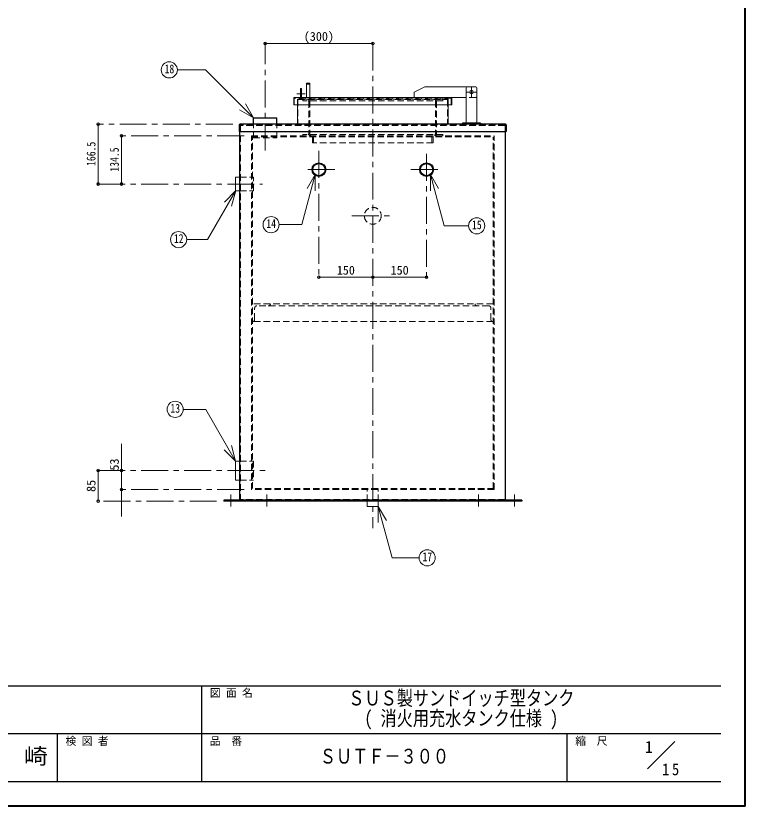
# Model space of a CAD drawing. Units: millimetres at full size, sheet at 1:15. Extents: x -3184 to 2891, y -2037 to 2178.
# Drawn here: x 859 to 2891, y -2037 to 165 of the extents above; entities that cross this region are included whole.
import ezdxf
from ezdxf.enums import TextEntityAlignment as Align

# ---------------------------------------------------------------- set-up
doc = ezdxf.new("R2010")
doc.units = ezdxf.units.MM
doc.header["$LTSCALE"] = 15
doc.header["$PDMODE"] = 32
doc.header["$PDSIZE"] = 7.5
doc.linetypes.add('CHAIN1', pattern=[8, 5, -1, 1, -1])
doc.linetypes.add('DASHED1', pattern=[1.8, 1.2, -0.6])
doc.layers.add('0-0', color=4, linetype='Continuous', lineweight=9)
doc.styles.add('ＭＳ ゴシック', font='')
doc.styles.get('ＭＳ ゴシック').set_extended_font_data('MS Gothic')

msp = doc.modelspace()

# ---------------------------------------------------------------- linework, layer by layer
at = {"layer": '0-0', "color": 1, "lineweight": 40}
for q in [(2890.8, 2177.87), (-3184.2, -2037.13)]:
    msp.add_line((2890.8, -2037.13), q, dxfattribs=at)
at = {"layer": '0-0'}
for p, q in [((1553.3, 87.87), (1853.3, 87.87)), ((1651.8, -37.13), (1654.8, -37.13)), ((1651.8, -37.13), (1651.8, -62.63)), ((1654.8, -37.13), (1654.8, -62.63)), ((1668.3, -22.63), (1668.3, -62.63)), ((1678.3, -22.63), (1668.3, -22.63)), ((1678.3, -22.63), (1678.3, -62.63)), ((1968.3, -47.63), (1998.3, -32.63)), ((2116.3, -32.63), (1998.3, -32.63)), ((1968.3, -47.63), (1968.3, -62.63)), ((2113.3, -62.63), (2071.8, -62.63)), ((1088.3, -137.13), (1088.3, -303.63)), ((1153.3, -169.13), (1153.3, -303.63)), ((1853.3, -563.63), (1703.3, -563.63)), ((2003.3, -563.63), (1853.3, -563.63)), ((1153.3, -1027.13), (1153.3, -1230.13)), ((1088.3, -1102.13), (1088.3, -1187.13))]:
    msp.add_line(p, q, dxfattribs=at)
at = {"layer": '0-0', "linetype": 'CHAIN1'}
for p, q in [((1553.3, -210.13), (1553.3, 87.87)), ((1853.3, 87.87), (1853.3, -1262.13)), ((2128.3, -32.63), (2128.3, -62.63)), ((1664.8, -52.13), (1641.8, -52.13)), ((2143.3, -47.63), (2113.3, -47.63)), ((1463.3, -137.13), (1088.3, -137.13)), ((1495.3, -169.13), (1153.3, -169.13)), ((1703.3, -211.13), (1703.3, -563.63)), ((2003.3, -219.63), (2003.3, -563.63)), ((1747.3, -263.63), (1659.3, -263.63)), ((1959.3, -263.63), (2047.3, -263.63)), ((1088.3, -303.63), (1546.3, -303.63)), ((1794.8, -392.13), (1911.8, -392.13)), ((1088.3, -1102.13), (1556.3, -1102.13)), ((1495.3, -1155.13), (1153.3, -1155.13)), ((1418.3, -1187.13), (1088.3, -1187.13)), ((1458.3, -1169.13), (1458.3, -1202.13)), ((1558.3, -1169.13), (1558.3, -1202.13)), ((2148.3, -1169.13), (2148.3, -1202.13)), ((2248.3, -1169.13), (2248.3, -1202.13))]:
    msp.add_line(p, q, dxfattribs=at)
at = {"layer": '0-0', "linetype": 'DASHED1'}
for p, q in [((1678.3, -25.63), (1668.3, -25.63)), ((1634.8, -64.88), (1634.8, -82.63)), ((2071.05, -64.13), (1635.55, -64.13)), ((1648.3, -67.13), (1648.3, -64.13)), ((1650.3, -62.63), (1650.3, -64.13)), ((1654.8, -46.13), (1651.8, -46.13)), ((1654.8, -58.13), (1651.8, -58.13)), ((1651.8, -62.63), (1651.8, -67.13)), ((1654.8, -62.63), (1654.8, -67.13)), ((1656.3, -62.63), (1656.3, -64.13)), ((1658.3, -67.13), (1658.3, -64.13)), ((2048.3, -67.13), (2048.3, -64.13)), ((2058.3, -67.13), (2058.3, -64.13)), ((2071.8, -64.88), (2071.8, -82.63)), ((2140.3, -62.63), (2113.3, -62.63)), ((1643.3, -68.63), (1643.3, -82.63)), ((2061.05, -67.13), (1644.8, -67.13)), ((1644.8, -69.38), (1644.8, -137.13)), ((1645.55, -68.63), (2061.05, -68.63)), ((1658.3, -68.63), (1658.3, -71.63)), ((2048.3, -71.63), (1658.3, -71.63)), ((1663.3, -67.13), (1663.3, -68.63)), ((1675.3, -73.13), (1675.3, -164.63)), ((1678.3, -71.63), (1678.3, -166.13)), ((2028.3, -71.63), (2028.3, -166.13)), ((2031.3, -73.13), (2031.3, -164.63)), ((2043.3, -67.13), (2043.3, -68.63)), ((2048.3, -68.63), (2048.3, -71.63)), ((2061.8, -69.38), (2061.8, -137.13)), ((2063.3, -68.63), (2063.3, -82.63)), ((1663.8, -137.13), (1663.8, -139.13)), ((2042.8, -137.13), (2042.8, -139.13)), ((1658.3, -166.13), (1658.3, -169.13)), ((2048.3, -166.13), (1658.3, -166.13)), ((1680.3, -169.13), (1680.3, -166.13)), ((1685.3, -173.63), (1685.3, -189.13)), ((1688.3, -172.13), (1688.3, -189.13)), ((2018.3, -172.13), (2018.3, -189.13)), ((2021.3, -173.63), (2021.3, -189.13)), ((2026.3, -169.13), (2026.3, -166.13)), ((2048.3, -166.13), (2048.3, -169.13)), ((2021.3, -189.13), (1685.3, -189.13)), ((1483.3, -284.63), (1521.3, -284.63)), ((1521.3, -322.63), (1521.3, -284.63)), ((1483.3, -322.63), (1521.3, -322.63)), ((2188.3, -637.13), (1518.3, -637.13)), ((1524.3, -681.13), (1524.3, -649.13)), ((2176.3, -643.13), (1530.3, -643.13)), ((2182.3, -681.13), (2182.3, -649.13)), ((2188.3, -687.13), (1518.3, -687.13)), ((1483.3, -1075.63), (1521.3, -1075.63)), ((1521.3, -1075.63), (1521.3, -1128.63)), ((1483.3, -1128.63), (1521.3, -1128.63)), ((1837.8, -1187.13), (1837.8, -1152.13)), ((1868.8, -1187.13), (1868.8, -1152.13)), ((1451.3, -1184.13), (1451.3, -1187.13)), ((1465.3, -1184.13), (1465.3, -1187.13)), ((2241.3, -1184.13), (2241.3, -1187.13)), ((2255.3, -1184.13), (2255.3, -1187.13))]:
    msp.add_line(p, q, dxfattribs=at)
at = {"layer": '0-0', "color": 7, "lineweight": 18}
for p, q in [((2113.3, -35.63), (2113.3, -134.13)), ((2116.3, -32.63), (2140.3, -32.63)), ((2143.3, -35.63), (2143.3, -134.13)), ((1633.3, -64.13), (1633.3, -82.63)), ((2071.8, -62.63), (1634.8, -62.63)), ((2073.3, -64.13), (2073.3, -82.63)), ((1520.84, -119.18), (1498.34, -80.21)), ((2073.3, -82.63), (1633.3, -82.63)), ((1643.3, -82.63), (1643.3, -137.13)), ((2063.3, -82.63), (2063.3, -137.13)), ((1520.84, -119.18), (1481.86, -96.68)), ((1471.3, -322.63), (1471.3, -284.63)), ((1471.3, -284.63), (1483.3, -284.63)), ((1692.74, -277.38), (1655.35, -416.91)), ((1692.74, -277.38), (1670.24, -316.35)), ((1692.74, -277.38), (1692.74, -322.38)), ((2013.86, -277.38), (2013.86, -322.38)), ((2013.86, -277.38), (2036.36, -316.35)), ((2013.86, -277.38), (2052.1, -420.08)), ((1471.83, -321.97), (1393, -458.52)), ((1471.83, -321.97), (1440.01, -353.79)), ((1471.83, -321.97), (1460.19, -365.44)), ((1471.3, -322.63), (1483.3, -322.63)), ((1655.35, -416.91), (1592.55, -416.91)), ((2120.42, -420.08), (2052.1, -420.08)), ((1334.92, -458.52), (1393, -458.52)), ((1325.33, -931.45), (1388.08, -931.45)), ((1471.38, -1075.72), (1388.08, -931.45)), ((1471.38, -1075.72), (1459.74, -1032.26)), ((1471.38, -1075.72), (1439.56, -1043.9)), ((1471.3, -1075.63), (1471.3, -1128.63)), ((1483.3, -1075.63), (1471.3, -1075.63)), ((1483.3, -1128.63), (1471.3, -1128.63)), ((1837.8, -1187.13), (1837.8, -1202.13)), ((1868.8, -1187.13), (1868.8, -1202.13)), ((1868.8, -1202.13), (1837.8, -1202.13)), ((1868.69, -1201.95), (1891.19, -1240.92)), ((1868.69, -1201.95), (1868.69, -1246.95)), ((2618.97, -1932.89), (2694.73, -1857.13))]:
    msp.add_line(p, q, dxfattribs=at)
at = {"layer": '0-0', "color": 5, "lineweight": 25}
for p, q in [((1520.8, -119.13), (1585.8, -119.13)), ((1520.8, -137.13), (1520.8, -119.13)), ((1585.8, -137.13), (1585.8, -119.13)), ((1481.3, -139.13), (1481.3, -157.13)), ((2223.3, -137.13), (1483.3, -137.13)), ((2103.3, -134.13), (2103.3, -137.13)), ((2153.3, -134.13), (2103.3, -134.13)), ((2153.3, -134.13), (2153.3, -137.13)), ((2225.3, -139.13), (2225.3, -157.13)), ((1481.3, -157.13), (2225.3, -157.13)), ((1483.3, -1182.63), (1483.3, -157.13)), ((2223.3, -1182.63), (2223.3, -157.13)), ((1438.3, -1184.13), (1438.3, -1187.13)), ((2268.3, -1184.13), (1438.3, -1184.13)), ((2268.3, -1187.13), (1438.3, -1187.13)), ((2268.3, -1184.13), (2268.3, -1187.13))]:
    msp.add_line(p, q, dxfattribs=at)
at = {"layer": '0-0', "color": 7, "linetype": 'DASHED1', "lineweight": 18}
for p, q in [((1483.3, -140.13), (1483.3, -157.13)), ((2222.3, -139.13), (1484.3, -139.13)), ((1484.8, -141.38), (1484.8, -1181.88)), ((2221.05, -140.63), (1485.55, -140.63)), ((1503.3, -139.13), (1503.3, -140.63)), ((1520.8, -175.13), (1520.8, -137.13)), ((1585.8, -175.13), (1585.8, -137.13)), ((2203.3, -139.13), (2203.3, -140.63)), ((2221.8, -141.38), (2221.8, -1181.88)), ((2223.3, -140.13), (2223.3, -157.13)), ((1515.3, -172.13), (2191.3, -172.13)), ((1518.3, -1152.13), (1518.3, -172.13)), ((1520.8, -175.13), (1585.8, -175.13)), ((2188.3, -1152.13), (2188.3, -172.13)), ((2191.3, -1155.13), (2191.3, -169.13)), ((2191.3, -1152.13), (1515.3, -1152.13)), ((2191.3, -1155.13), (1515.3, -1155.13)), ((2221.05, -1182.63), (1485.55, -1182.63)), ((1503.3, -1182.63), (1503.3, -1184.13)), ((1551.3, -1184.13), (1551.3, -1187.13)), ((1565.3, -1184.13), (1565.3, -1187.13)), ((2141.3, -1184.13), (2141.3, -1187.13)), ((2155.3, -1184.13), (2155.3, -1187.13)), ((2203.3, -1182.63), (2203.3, -1184.13))]:
    msp.add_line(p, q, dxfattribs=at)
at = {"layer": '0-0', "color": 6, "lineweight": 25}
for p, q in [((-3116.7, -1701.77), (2823.3, -1701.77)), ((1376.87, -1969.63), (1376.87, -1701.77)), ((2823.3, -1835.7), (-230.27, -1835.7)), ((975.08, -1969.63), (975.08, -1835.7)), ((2394.73, -1969.63), (2394.73, -1835.7)), ((2823.3, -1969.63), (-3116.7, -1969.63))]:
    msp.add_line(p, q, dxfattribs=at)
at = {"layer": '0-0', "color": 7, "lineweight": 18}
for points in [[(1520.84, -119.18), (1387.42, 14.24), (1308.98, 14.24)], [(1868.69, -1201.95), (1907.06, -1345.15), (1982.51, -1345.15)]]:
    msp.add_lwpolyline(points, dxfattribs=at)
at = {"layer": '0-0', "color": 7, "linetype": 'DASHED1', "lineweight": 18}
msp.add_lwpolyline([(1515.3, -1155.13), (1515.3, -169.13), (2191.3, -169.13)], dxfattribs=at)
at = {"layer": '0-0', "color": 7, "lineweight": 18}
for centre, radius in [((1286.48, 14.24), 22.5), ((2128.3, -47.63), 5), ((1570.05, -416.91), 22.5), ((2142.92, -420.08), 22.5), ((1312.42, -458.52), 22.5), ((1302.83, -931.45), 22.5), ((2005.01, -1345.15), 22.5)]:
    msp.add_circle(centre, radius, dxfattribs=at)
at = {"layer": '0-0', "color": 5, "lineweight": 25}
for centre, radius in [((1703.3, -263.63), 19), ((1703.3, -263.63), 17), ((2003.3, -263.63), 19), ((2003.3, -263.63), 17)]:
    msp.add_circle(centre, radius, dxfattribs=at)
at = {"layer": '0-0', "linetype": 'DASHED1'}
msp.add_circle((1853.3, -392.13), 23.5, dxfattribs=at)
at = {"layer": '0-0', "color": 7, "lineweight": 18}
for centre, radius, start, end in [((2116.3, -35.63), 3, 90, 180), ((2140.3, -35.63), 3, 0, 90), ((1634.8, -64.13), 1.5, 90, 180), ((2071.8, -64.13), 1.5, 0, 90)]:
    msp.add_arc(centre, radius, start, end, dxfattribs=at)
at = {"layer": '0-0', "linetype": 'DASHED1'}
for centre, radius, start, end in [((1635.55, -64.88), 0.75, 90, 180), ((2071.05, -64.88), 0.75, 0, 90), ((2140.3, -59.63), 3, 270, 0), ((1644.8, -68.63), 1.5, 90, 180), ((1645.55, -69.38), 0.75, 90, 180), ((1673.8, -73.13), 1.5, 0, 90), ((1675.3, -71.63), 3, 0, 90), ((2031.3, -71.63), 3, 90, 180), ((2032.8, -73.13), 1.5, 90, 180), ((2061.05, -69.38), 0.75, 0, 90), ((2061.8, -68.63), 1.5, 0, 90), ((1673.8, -164.63), 1.5, 270, 0), ((1675.3, -166.13), 3, 270, 0), ((1683.8, -173.63), 1.5, 0, 90), ((1685.3, -172.13), 3, 0, 90), ((2021.3, -172.13), 3, 90, 180), ((2022.8, -173.63), 1.5, 90, 180), ((2031.3, -166.13), 3, 180, 270), ((2032.8, -164.63), 1.5, 180, 270), ((1562.3, -637.13), 6, 270, 0), ((2144.3, -637.13), 6, 180, 270), ((1530.3, -649.13), 6, 90, 180), ((2176.3, -649.13), 6, 0, 90), ((1518.3, -681.13), 6, 270, 0), ((2188.3, -681.13), 6, 180, 270)]:
    msp.add_arc(centre, radius, start, end, dxfattribs=at)
at = {"layer": '0-0', "color": 5, "lineweight": 25}
for centre, radius, start, end in [((1483.3, -139.13), 2, 90, 180), ((2223.3, -139.13), 2, 0, 90), ((1484.8, -1182.63), 1.5, 180, 270), ((2221.8, -1182.63), 1.5, 270, 0)]:
    msp.add_arc(centre, radius, start, end, dxfattribs=at)
at = {"layer": '0-0', "color": 7, "linetype": 'DASHED1', "lineweight": 18}
for centre, radius, start, end in [((1484.8, -140.63), 1.5, 90, 180), ((1484.3, -140.13), 1, 90, 180), ((1485.55, -141.38), 0.75, 90, 180), ((2221.05, -141.38), 0.75, 0, 90), ((2221.8, -140.63), 1.5, 0, 90), ((2222.3, -140.13), 1, 0, 90), ((1485.55, -1181.88), 0.75, 180, 270), ((2221.05, -1181.88), 0.75, 270, 0)]:
    msp.add_arc(centre, radius, start, end, dxfattribs=at)
at = {"layer": '0-0', "color": 1}
for p in [(1553.3, 87.87), (1853.3, 87.87), (1088.3, -137.13), (1153.3, -169.13), (1088.3, -303.63), (1153.3, -303.63), (1703.3, -563.63), (1853.3, -563.63), (2003.3, -563.63), (1088.3, -1102.13), (1153.3, -1102.13), (1153.3, -1155.13), (1088.3, -1187.13)]:
    msp.add_point(p, dxfattribs=at)

# ---------------------------------------------------------------- texts
at = {"layer": '0-0', "color": 7, "style": 'ＭＳ ゴシック'}
for s, height, p in [('(300)', 24.74, (1661.11, 87.87)), ('150', 24.74, (1752.99, -563.63)), ('150', 24.74, (1902.99, -563.63)), ('図 面 名', 21.99, (1399.37, -1739.27)), ('検 図 者', 21.99, (997.58, -1873.2)), ('品\u3000番', 21.99, (1399.37, -1873.2)), ('縮\u3000尺', 21.99, (2417.23, -1873.2)), ('1', 32.99, (2611.35, -1898.42))]:
    msp.add_text(s, height=height, dxfattribs=at).set_placement(p, align=Align.BOTTOM_LEFT)
for s, height, width, p in [('18', 24.74, 0.8, (1273.36, -2.64)), ('14', 24.74, 0.8, (1556.92, -433.78)), ('15', 24.74, 0.8, (2129.8, -436.96)), ('12', 24.74, 0.8, (1299.3, -475.39)), ('13', 24.74, 0.8, (1289.7, -948.32)), ('17', 24.74, 0.8, (1991.88, -1362.02)), ('ＳＵＳ製サンドイッチ型タンク', 41.24, 0.8, (1785.08, -1768.74)), ('( 消火用充水タンク仕様 )', 41.24, 0.8, (1830.08, -1824.99)), ('千\u3000崎', 43.99, 1.1, (750.08, -1932.67)), ('ＳＵＴＦ－３００', 41.24, 0.8, (1705.8, -1930.79))]:
    msp.add_text(s, height=height, dxfattribs=dict(at, width=width)).set_placement(p, align=Align.BOTTOM_LEFT)
at = {"layer": '0-0', "color": 7, "style": 'ＭＳ ゴシック', "width": 0.8}
for s, p in [('166.5', (1088.3, -253.19)), ('134.5', (1153.3, -269.19))]:
    msp.add_text(s, height=24.74, rotation=90, dxfattribs=at).set_placement(p, align=Align.BOTTOM_LEFT)
at = {"layer": '0-0', "color": 7, "style": 'ＭＳ ゴシック'}
for s, p in [('53', (1153.3, -1102.13)), ('85', (1088.3, -1161.51))]:
    msp.add_text(s, height=24.74, rotation=90, dxfattribs=at).set_placement(p, align=Align.BOTTOM_LEFT)
at = {"layer": '0-0', "color": 7, "insert": (2659.3, -1951.48), "char_height": 32.99, "attachment_point": 7, "style": 'ＭＳ ゴシック'}
msp.add_mtext('\\T1.36;\\W0.9;15', dxfattribs=at)

doc.saveas('drawing.dxf')
